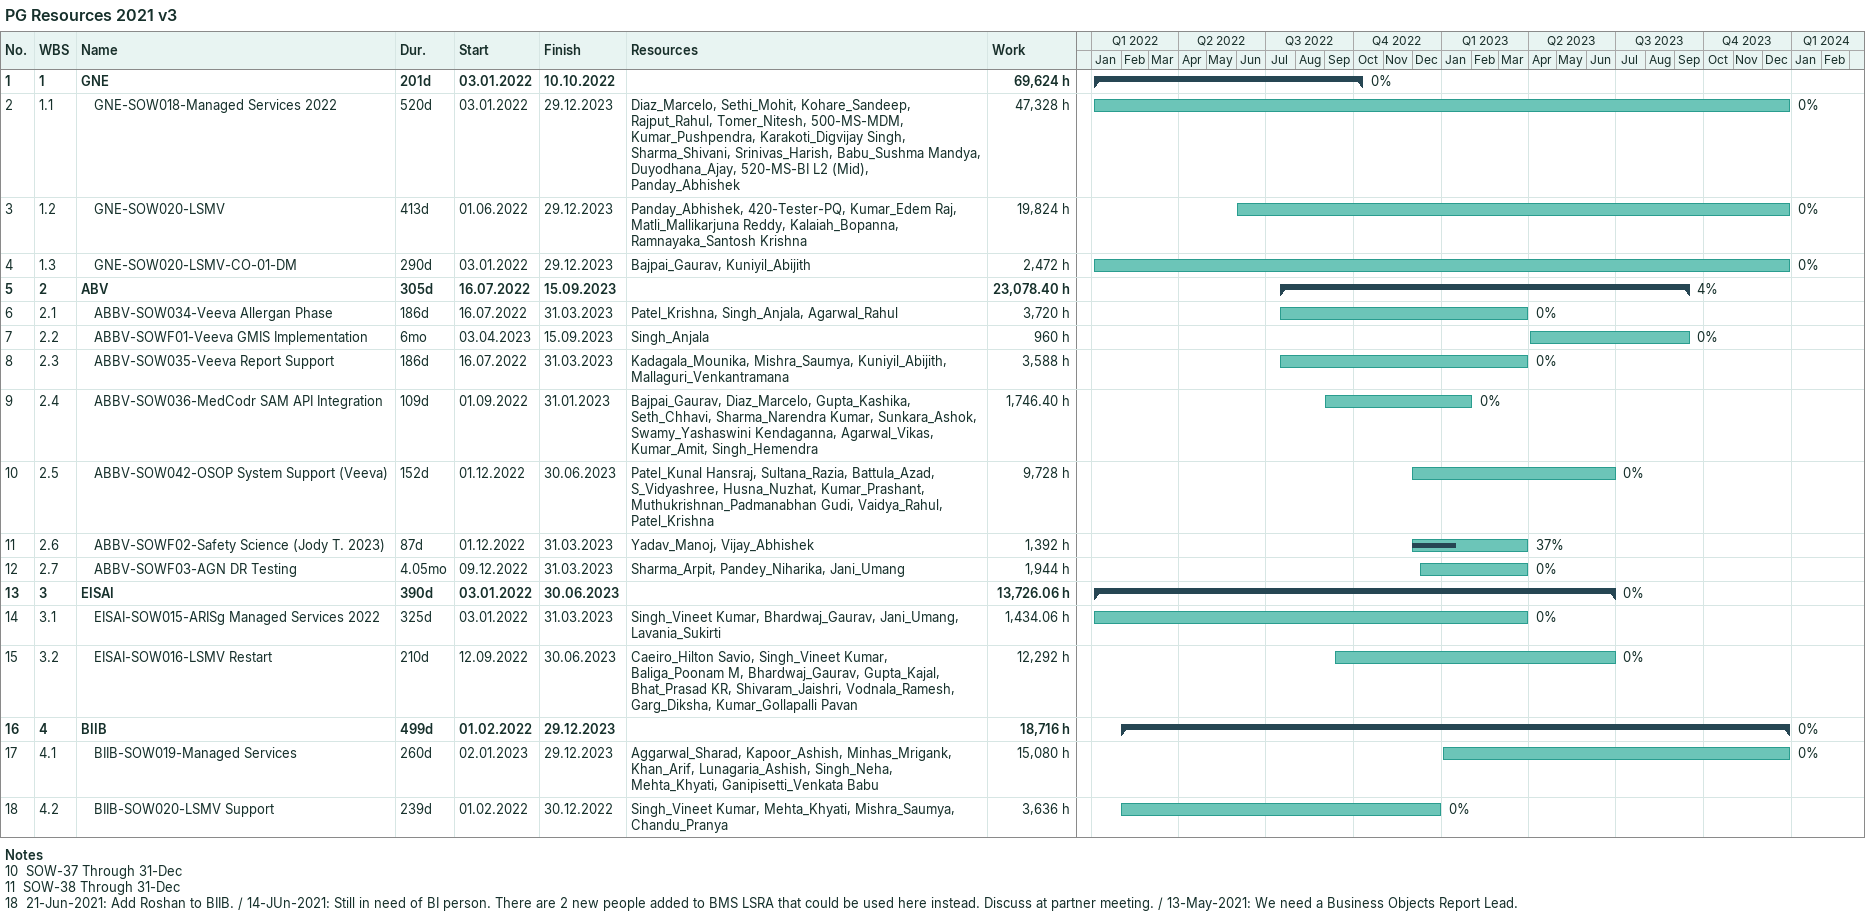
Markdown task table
PG Resources 2021 v3

| ID | WBS | Task | Duration | Start | Finish | Resources | % complete | Work (h) |
|---|---|---|---|---|---|---|---|---|
| 1 | 1 | **GNE** | 201d | 2022-01-03 | 2022-10-10 |  | 0 | 69624 |
| 2 | 1.1 | GNE-SOW018-Managed Services 2022 | 520d | 2022-01-03 | 2023-12-29 | Diaz_Marcelo, Sethi_Mohit, Kohare_Sandeep, Rajput_Rahul, Tomer_Nitesh, 500-MS-MDM, Kumar_Pushpendra, Karakoti_Digvijay Singh, Sharma_Shivani, Srinivas_Harish, Babu_Sushma Mandya, Duyodhana_Ajay, 520-MS-BI L2 (Mid), Panday_Abhishek | 0 | 47328 |
| 3 | 1.2 | GNE-SOW020-LSMV | 413d | 2022-06-01 | 2023-12-29 | Panday_Abhishek, 420-Tester-PQ, Kumar_Edem Raj, Matli_Mallikarjuna Reddy, Kalaiah_Bopanna, Ramnayaka_Santosh Krishna | 0 | 19824 |
| 4 | 1.3 | GNE-SOW020-LSMV-CO-01-DM | 290d | 2022-01-03 | 2023-12-29 | Bajpai_Gaurav, Kuniyil_Abijith | 0 | 2472 |
| 5 | 2 | **ABV** | 305d | 2022-07-16 | 2023-09-15 |  | 4 | 23078.40 |
| 6 | 2.1 | ABBV-SOW034-Veeva Allergan Phase | 186d | 2022-07-16 | 2023-03-31 | Patel_Krishna, Singh_Anjala, Agarwal_Rahul | 0 | 3720 |
| 7 | 2.2 | ABBV-SOWF01-Veeva GMIS Implementation | 6mo | 2023-04-03 | 2023-09-15 | Singh_Anjala | 0 | 960 |
| 8 | 2.3 | ABBV-SOW035-Veeva Report Support | 186d | 2022-07-16 | 2023-03-31 | Kadagala_Mounika, Mishra_Saumya, Kuniyil_Abijith, Mallaguri_Venkantramana | 0 | 3588 |
| 9 | 2.4 | ABBV-SOW036-MedCodr SAM API Integration | 109d | 2022-09-01 | 2023-01-31 | Bajpai_Gaurav, Diaz_Marcelo, Gupta_Kashika, Seth_Chhavi, Sharma_Narendra Kumar, Sunkara_Ashok, Swamy_Yashaswini Kendaganna, Agarwal_Vikas, Kumar_Amit, Singh_Hemendra | 0 | 1746.40 |
| 10 | 2.5 | ABBV-SOW042-OSOP System Support (Veeva) | 152d | 2022-12-01 | 2023-06-30 | Patel_Kunal Hansraj, Sultana_Razia, Battula_Azad, S_Vidyashree, Husna_Nuzhat, Kumar_Prashant, Muthukrishnan_Padmanabhan Gudi, Vaidya_Rahul, Patel_Krishna | 0 | 9728 |
| 11 | 2.6 | ABBV-SOWF02-Safety Science (Jody T. 2023) | 87d | 2022-12-01 | 2023-03-31 | Yadav_Manoj, Vijay_Abhishek | 37 | 1392 |
| 12 | 2.7 | ABBV-SOWF03-AGN DR Testing | 4.05mo | 2022-12-09 | 2023-03-31 | Sharma_Arpit, Pandey_Niharika, Jani_Umang | 0 | 1944 |
| 13 | 3 | **EISAI** | 390d | 2022-01-03 | 2023-06-30 |  | 0 | 13726.06 |
| 14 | 3.1 | EISAI-SOW015-ARISg Managed Services 2022 | 325d | 2022-01-03 | 2023-03-31 | Singh_Vineet Kumar, Bhardwaj_Gaurav, Jani_Umang, Lavania_Sukirti | 0 | 1434.06 |
| 15 | 3.2 | EISAI-SOW016-LSMV Restart | 210d | 2022-09-12 | 2023-06-30 | Caeiro_Hilton Savio, Singh_Vineet Kumar, Baliga_Poonam M, Bhardwaj_Gaurav, Gupta_Kajal, Bhat_Prasad KR, Shivaram_Jaishri, Vodnala_Ramesh, Garg_Diksha, Kumar_Gollapalli Pavan | 0 | 12292 |
| 16 | 4 | **BIIB** | 499d | 2022-02-01 | 2023-12-29 |  | 0 | 18716 |
| 17 | 4.1 | BIIB-SOW019-Managed Services | 260d | 2023-01-02 | 2023-12-29 | Aggarwal_Sharad, Kapoor_Ashish, Minhas_Mrigank, Khan_Arif, Lunagaria_Ashish, Singh_Neha, Mehta_Khyati, Ganipisetti_Venkata Babu | 0 | 15080 |
| 18 | 4.2 | BIIB-SOW020-LSMV Support | 239d | 2022-02-01 | 2022-12-30 | Singh_Vineet Kumar, Mehta_Khyati, Mishra_Saumya, Chandu_Pranya | 0 | 3636 |

Notes
- 10: SOW-37 Through 31-Dec
- 11: SOW-38 Through 31-Dec
- 18: 21-Jun-2021: Add Roshan to BIIB. / 14-JUn-2021: Still in need of BI person. There are 2 new people added to BMS LSRA that could be used here instead. Discuss at partner meeting. / 13-May-2021: We need a Business Objects Report Lead.
